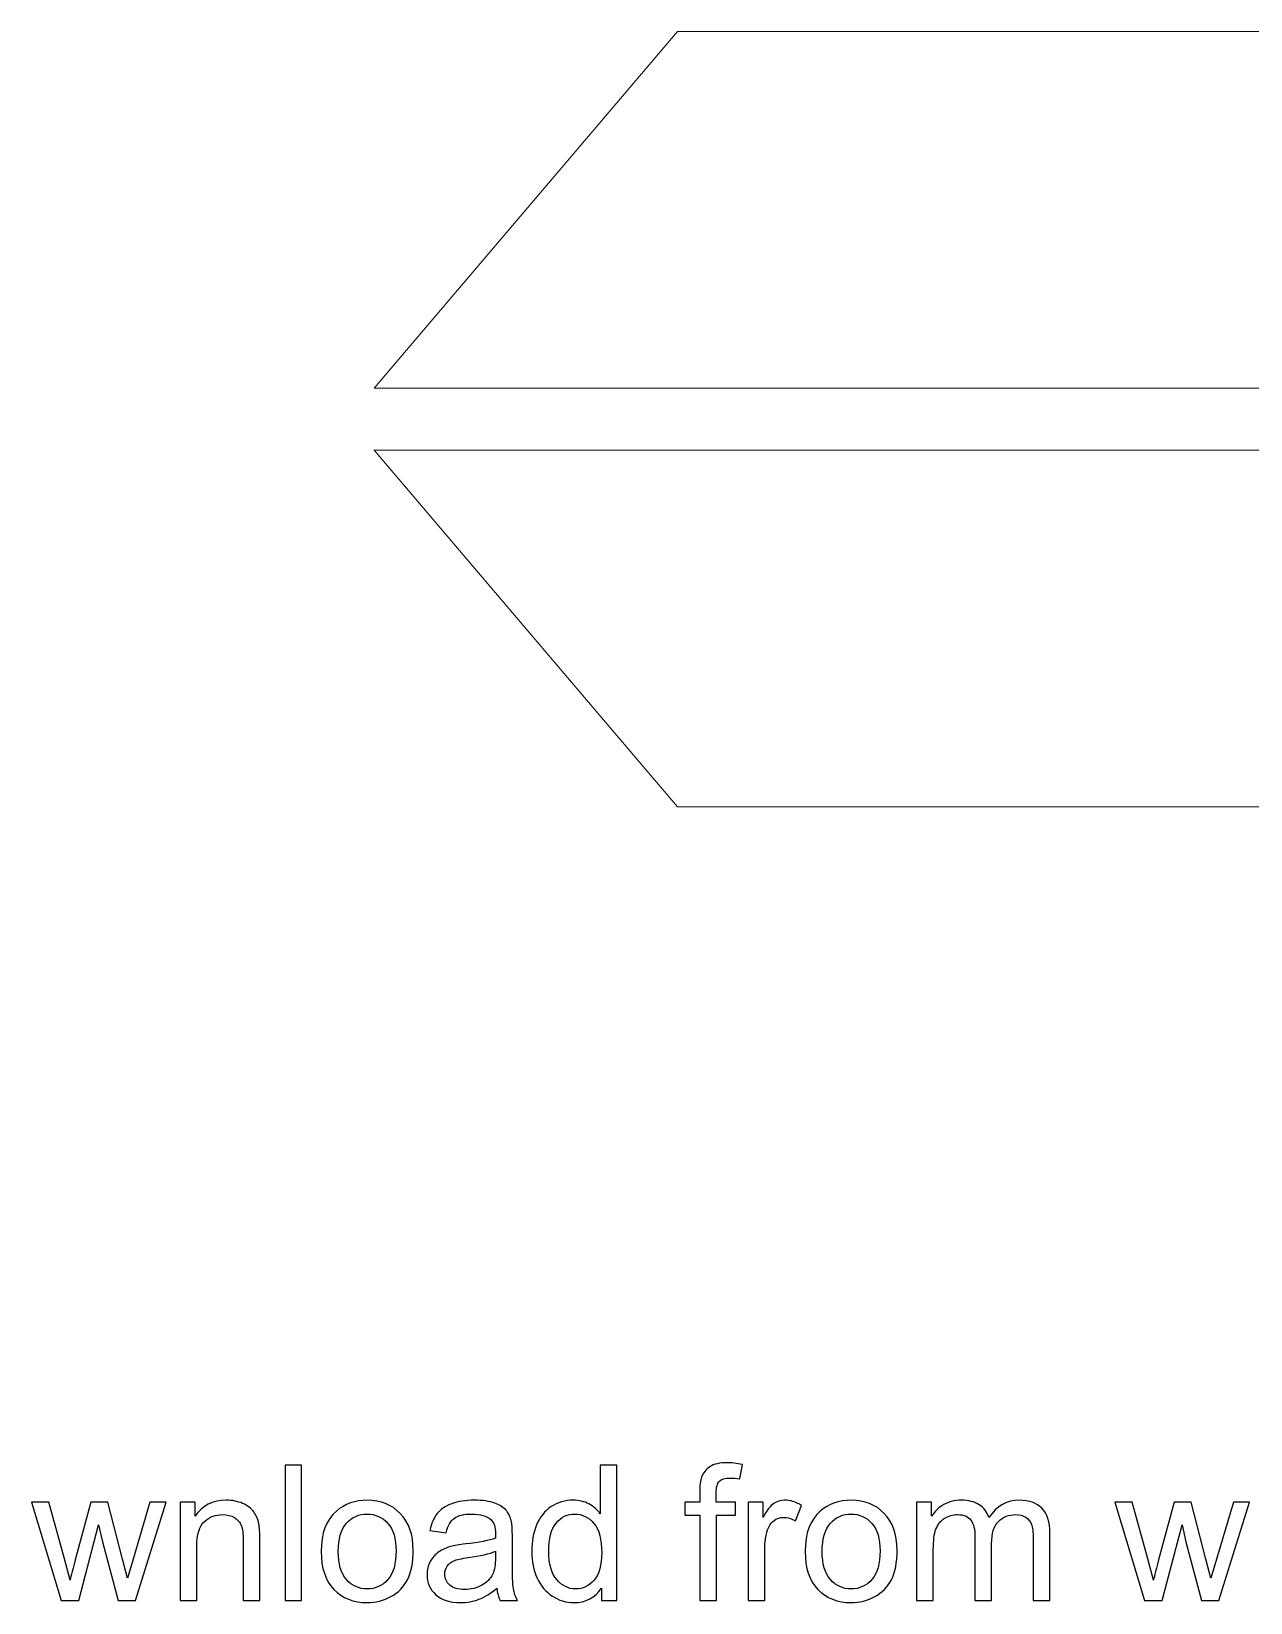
# Model space of a CAD drawing. Header units: millimetres. Extents: x 195 to 1381, y -259 to 708.
# Drawn here: x 762.7 to 940.2, y -258.9 to -30.2 of the extents above; entities that cross this region are included whole.
import ezdxf

# ---------------------------------------------------------------- set-up
doc = ezdxf.new("R2010")
doc.units = ezdxf.units.MM
doc.header["$MEASUREMENT"] = 0
doc.layers.add('Layer 1', color=7, linetype='Continuous')

msp = doc.modelspace()

# ---------------------------------------------------------------- linework, layer by layer
at = {"layer": 'Layer 1', "lineweight": 15}
for points in [[(943.8799, -82.1458), (943.8799, -82.1458), (812.6298, -82.1458), (812.6298, -82.1458), (812.6298, -82.1458), (812.6298, -82.1458), (856.7671, -30.2321), (856.7671, -30.2321), (856.7671, -30.2321), (856.7671, -30.2321), (1030.9924, -30.2321), (1030.9924, -30.2321), (1030.9924, -30.2321), (1030.9924, -30.2321), (1075.1297, -82.1458), (1075.1297, -82.1458), (1075.1297, -82.1458), (1075.1297, -82.1458), (943.8799, -82.1458), (943.8799, -82.1458)], [(943.8799, -91.1981), (943.8799, -91.1981), (812.6298, -91.1981), (812.6298, -91.1981), (812.6298, -91.1981), (812.6298, -91.1981), (856.7671, -143.1115), (856.7671, -143.1115), (856.7671, -143.1115), (856.7671, -143.1115), (1030.9924, -143.1115), (1030.9924, -143.1115), (1030.9924, -143.1115), (1030.9924, -143.1115), (1075.1297, -91.1981), (1075.1297, -91.1981), (1075.1297, -91.1981), (1075.1297, -91.1981), (943.8799, -91.1981), (943.8799, -91.1981)]]:
    msp.add_open_spline(points, degree=3, knots=[0, 0, 0, 0, 0.16666667, 0.16666667, 0.16666667, 0.16666667, 0.33333333, 0.33333333, 0.33333333, 0.33333333, 0.5, 0.5, 0.5, 0.5, 0.66666667, 0.66666667, 0.66666667, 0.66666667, 1, 1, 1, 1], dxfattribs=at)
at = {"layer": 'Layer 1', "color": 250}
for points, knots in [([(799.6506, -258.632), (799.6506, -258.632), (799.6506, -238.9119), (799.6506, -238.9119), (799.6506, -238.9119), (799.6506, -238.9119), (802.0743, -238.9119), (802.0743, -238.9119), (802.0743, -238.9119), (802.0743, -238.9119), (802.0743, -258.632), (802.0743, -258.632), (802.0743, -258.632), (802.0743, -258.632), (799.6506, -258.632), (799.6506, -258.632)], [0, 0, 0, 0, 0.2, 0.2, 0.2, 0.2, 0.4, 0.4, 0.4, 0.4, 0.6, 0.6, 0.6, 0.6, 1, 1, 1, 1]), ([(845.6869, -258.632), (845.6869, -258.632), (845.6869, -256.8188), (845.6869, -256.8188), (845.6869, -256.8188), (844.7826, -258.2281), (843.4514, -258.935), (841.6934, -258.935), (841.6934, -258.935), (840.5549, -258.935), (839.5084, -258.6228), (838.5582, -257.9939), (838.5582, -257.9939), (837.6034, -257.3697), (836.8643, -256.4929), (836.3364, -255.3729), (836.3364, -255.3729), (835.8131, -254.2482), (835.5515, -252.9583), (835.5515, -251.4986), (835.5515, -251.4986), (835.5515, -250.0756), (835.7902, -248.7857), (836.263, -247.6244), (836.263, -247.6244), (836.7404, -246.4676), (837.4519, -245.5771), (838.4021, -244.962), (838.4021, -244.962), (839.3477, -244.3423), (840.4126, -244.0347), (841.5832, -244.0347), (841.5832, -244.0347), (842.4462, -244.0347), (843.2128, -244.2184), (843.8829, -244.581), (843.8829, -244.581), (844.5531, -244.9436), (845.0994, -245.421), (845.5217, -246.004), (845.5217, -246.004), (845.5217, -246.004), (845.5217, -238.9119), (845.5217, -238.9119), (845.5217, -238.9119), (845.5217, -238.9119), (847.9454, -238.9119), (847.9454, -238.9119), (847.9454, -238.9119), (847.9454, -238.9119), (847.9454, -258.632), (847.9454, -258.632), (847.9454, -258.632), (847.9454, -258.632), (845.6869, -258.632), (845.6869, -258.632)], [0, 0, 0, 0, 0.06666667, 0.06666667, 0.06666667, 0.06666667, 0.13333333, 0.13333333, 0.13333333, 0.13333333, 0.2, 0.2, 0.2, 0.2, 0.26666667, 0.26666667, 0.26666667, 0.26666667, 0.33333333, 0.33333333, 0.33333333, 0.33333333, 0.4, 0.4, 0.4, 0.4, 0.46666667, 0.46666667, 0.46666667, 0.46666667, 0.53333333, 0.53333333, 0.53333333, 0.53333333, 0.6, 0.6, 0.6, 0.6, 0.66666667, 0.66666667, 0.66666667, 0.66666667, 0.73333333, 0.73333333, 0.73333333, 0.73333333, 0.8, 0.8, 0.8, 0.8, 0.86666667, 0.86666667, 0.86666667, 0.86666667, 1, 1, 1, 1]), ([(860.0088, -258.632), (860.0088, -258.632), (860.0088, -246.2106), (860.0088, -246.2106), (860.0088, -246.2106), (860.0088, -246.2106), (857.8605, -246.2106), (857.8605, -246.2106), (857.8605, -246.2106), (857.8605, -246.2106), (857.8605, -244.3377), (857.8605, -244.3377), (857.8605, -244.3377), (857.8605, -244.3377), (860.0088, -244.3377), (860.0088, -244.3377), (860.0088, -244.3377), (860.0088, -244.3377), (860.0088, -242.8229), (860.0088, -242.8229), (860.0088, -242.8229), (860.0088, -241.8635), (860.0914, -241.152), (860.2612, -240.6884), (860.2612, -240.6884), (860.4953, -240.0641), (860.8993, -239.5546), (861.4868, -239.1644), (861.4868, -239.1644), (862.0698, -238.7742), (862.8915, -238.5814), (863.9473, -238.5814), (863.9473, -238.5814), (864.6312, -238.5814), (865.384, -238.6641), (866.2103, -238.8247), (866.2103, -238.8247), (866.2103, -238.8247), (865.8477, -240.9454), (865.8477, -240.9454), (865.8477, -240.9454), (865.3427, -240.8582), (864.8699, -240.8123), (864.4201, -240.8123), (864.4201, -240.8123), (863.6856, -240.8123), (863.1669, -240.9684), (862.8594, -241.2805), (862.8594, -241.2805), (862.5564, -241.5927), (862.4049, -242.1757), (862.4049, -243.0295), (862.4049, -243.0295), (862.4049, -243.0295), (862.4049, -244.3377), (862.4049, -244.3377), (862.4049, -244.3377), (862.4049, -244.3377), (865.1866, -244.3377), (865.1866, -244.3377), (865.1866, -244.3377), (865.1866, -244.3377), (865.1866, -246.2106), (865.1866, -246.2106), (865.1866, -246.2106), (865.1866, -246.2106), (862.4324, -246.2106), (862.4324, -246.2106), (862.4324, -246.2106), (862.4324, -246.2106), (862.4324, -258.632), (862.4324, -258.632), (862.4324, -258.632), (862.4324, -258.632), (860.0088, -258.632), (860.0088, -258.632)], [0, 0, 0, 0, 0.05, 0.05, 0.05, 0.05, 0.1, 0.1, 0.1, 0.1, 0.15, 0.15, 0.15, 0.15, 0.2, 0.2, 0.2, 0.2, 0.25, 0.25, 0.25, 0.25, 0.3, 0.3, 0.3, 0.3, 0.35, 0.35, 0.35, 0.35, 0.4, 0.4, 0.4, 0.4, 0.45, 0.45, 0.45, 0.45, 0.5, 0.5, 0.5, 0.5, 0.55, 0.55, 0.55, 0.55, 0.6, 0.6, 0.6, 0.6, 0.65, 0.65, 0.65, 0.65, 0.7, 0.7, 0.7, 0.7, 0.75, 0.75, 0.75, 0.75, 0.8, 0.8, 0.8, 0.8, 0.85, 0.85, 0.85, 0.85, 0.9, 0.9, 0.9, 0.9, 1, 1, 1, 1]), ([(767.0685, -258.632), (767.0685, -258.632), (762.749, -244.3377), (762.749, -244.3377), (762.749, -244.3377), (762.749, -244.3377), (765.2828, -244.3377), (765.2828, -244.3377), (765.2828, -244.3377), (765.2828, -244.3377), (767.5642, -252.5865), (767.5642, -252.5865), (767.5642, -252.5865), (767.5642, -252.5865), (768.3721, -255.6575), (768.3721, -255.6575), (768.3721, -255.6575), (768.4042, -255.506), (768.6521, -254.5237), (769.1112, -252.7105), (769.1112, -252.7105), (769.1112, -252.7105), (771.3742, -244.3377), (771.3742, -244.3377), (771.3742, -244.3377), (771.3742, -244.3377), (773.8576, -244.3377), (773.8576, -244.3377), (773.8576, -244.3377), (773.8576, -244.3377), (776.0104, -252.637), (776.0104, -252.637), (776.0104, -252.637), (776.0104, -252.637), (776.7127, -255.3591), (776.7127, -255.3591), (776.7127, -255.3591), (776.7127, -255.3591), (777.5344, -252.6003), (777.5344, -252.6003), (777.5344, -252.6003), (777.5344, -252.6003), (780.004, -244.3377), (780.004, -244.3377), (780.004, -244.3377), (780.004, -244.3377), (782.3589, -244.3377), (782.3589, -244.3377), (782.3589, -244.3377), (782.3589, -244.3377), (777.8741, -258.632), (777.8741, -258.632), (777.8741, -258.632), (777.8741, -258.632), (775.3678, -258.632), (775.3678, -258.632), (775.3678, -258.632), (775.3678, -258.632), (773.1002, -250.0802), (773.1002, -250.0802), (773.1002, -250.0802), (773.1002, -250.0802), (772.5264, -247.6336), (772.5264, -247.6336), (772.5264, -247.6336), (772.5264, -247.6336), (769.6345, -258.632), (769.6345, -258.632), (769.6345, -258.632), (769.6345, -258.632), (767.0685, -258.632), (767.0685, -258.632)], [0, 0, 0, 0, 0.05263158, 0.05263158, 0.05263158, 0.05263158, 0.10526316, 0.10526316, 0.10526316, 0.10526316, 0.15789474, 0.15789474, 0.15789474, 0.15789474, 0.21052632, 0.21052632, 0.21052632, 0.21052632, 0.26315789, 0.26315789, 0.26315789, 0.26315789, 0.31578947, 0.31578947, 0.31578947, 0.31578947, 0.36842105, 0.36842105, 0.36842105, 0.36842105, 0.42105263, 0.42105263, 0.42105263, 0.42105263, 0.47368421, 0.47368421, 0.47368421, 0.47368421, 0.52631579, 0.52631579, 0.52631579, 0.52631579, 0.57894737, 0.57894737, 0.57894737, 0.57894737, 0.63157895, 0.63157895, 0.63157895, 0.63157895, 0.68421053, 0.68421053, 0.68421053, 0.68421053, 0.73684211, 0.73684211, 0.73684211, 0.73684211, 0.78947368, 0.78947368, 0.78947368, 0.78947368, 0.84210526, 0.84210526, 0.84210526, 0.84210526, 0.89473684, 0.89473684, 0.89473684, 0.89473684, 1, 1, 1, 1]), ([(784.3878, -258.632), (784.3878, -258.632), (784.3878, -244.3377), (784.3878, -244.3377), (784.3878, -244.3377), (784.3878, -244.3377), (786.5636, -244.3377), (786.5636, -244.3377), (786.5636, -244.3377), (786.5636, -244.3377), (786.5636, -246.3666), (786.5636, -246.3666), (786.5636, -246.3666), (787.6102, -244.8105), (789.125, -244.0347), (791.1034, -244.0347), (791.1034, -244.0347), (791.9664, -244.0347), (792.7559, -244.1908), (793.4766, -244.4984), (793.4766, -244.4984), (794.1973, -244.8059), (794.739, -245.2145), (795.097, -245.7148), (795.097, -245.7148), (795.4551, -246.2151), (795.7075, -246.8119), (795.8498, -247.5004), (795.8498, -247.5004), (795.9371, -247.9503), (795.983, -248.7352), (795.983, -249.8553), (795.983, -249.8553), (795.983, -249.8553), (795.983, -258.632), (795.983, -258.632), (795.983, -258.632), (795.983, -258.632), (793.5593, -258.632), (793.5593, -258.632), (793.5593, -258.632), (793.5593, -258.632), (793.5593, -249.9471), (793.5593, -249.9471), (793.5593, -249.9471), (793.5593, -248.9602), (793.4675, -248.2211), (793.2792, -247.7345), (793.2792, -247.7345), (793.091, -247.248), (792.7559, -246.8578), (792.2786, -246.564), (792.2786, -246.564), (791.8012, -246.2748), (791.2365, -246.1279), (790.5939, -246.1279), (790.5939, -246.1279), (789.5657, -246.1279), (788.6797, -246.4538), (787.9315, -247.1103), (787.9315, -247.1103), (787.1833, -247.7621), (786.8115, -249.0061), (786.8115, -250.833), (786.8115, -250.833), (786.8115, -250.833), (786.8115, -258.632), (786.8115, -258.632), (786.8115, -258.632), (786.8115, -258.632), (784.3878, -258.632), (784.3878, -258.632)], [0, 0, 0, 0, 0.05263158, 0.05263158, 0.05263158, 0.05263158, 0.10526316, 0.10526316, 0.10526316, 0.10526316, 0.15789474, 0.15789474, 0.15789474, 0.15789474, 0.21052632, 0.21052632, 0.21052632, 0.21052632, 0.26315789, 0.26315789, 0.26315789, 0.26315789, 0.31578947, 0.31578947, 0.31578947, 0.31578947, 0.36842105, 0.36842105, 0.36842105, 0.36842105, 0.42105263, 0.42105263, 0.42105263, 0.42105263, 0.47368421, 0.47368421, 0.47368421, 0.47368421, 0.52631579, 0.52631579, 0.52631579, 0.52631579, 0.57894737, 0.57894737, 0.57894737, 0.57894737, 0.63157895, 0.63157895, 0.63157895, 0.63157895, 0.68421053, 0.68421053, 0.68421053, 0.68421053, 0.73684211, 0.73684211, 0.73684211, 0.73684211, 0.78947368, 0.78947368, 0.78947368, 0.78947368, 0.84210526, 0.84210526, 0.84210526, 0.84210526, 0.89473684, 0.89473684, 0.89473684, 0.89473684, 1, 1, 1, 1]), ([(804.9157, -251.4849), (804.9157, -248.8454), (805.6501, -246.8899), (807.1236, -245.6184), (807.1236, -245.6184), (808.3493, -244.5626), (809.8503, -244.0347), (811.6176, -244.0347), (811.6176, -244.0347), (813.5776, -244.0347), (815.1843, -244.6774), (816.4328, -245.9627), (816.4328, -245.9627), (817.6768, -247.2434), (818.3011, -249.0198), (818.3011, -251.2829), (818.3011, -251.2829), (818.3011, -253.119), (818.0257, -254.5604), (817.4748, -255.6116), (817.4748, -255.6116), (816.924, -256.6627), (816.1207, -257.4798), (815.0649, -258.0628), (815.0649, -258.0628), (814.0137, -258.6458), (812.8616, -258.935), (811.6176, -258.935), (811.6176, -258.935), (809.6162, -258.935), (808.0004, -258.2969), (806.7656, -257.0162), (806.7656, -257.0162), (805.5308, -255.7355), (804.9157, -253.8902), (804.9157, -251.4849)], [0, 0, 0, 0, 0.1, 0.1, 0.1, 0.1, 0.2, 0.2, 0.2, 0.2, 0.3, 0.3, 0.3, 0.3, 0.4, 0.4, 0.4, 0.4, 0.5, 0.5, 0.5, 0.5, 0.6, 0.6, 0.6, 0.6, 0.7, 0.7, 0.7, 0.7, 0.8, 0.8, 0.8, 0.8, 1, 1, 1, 1]), ([(830.4792, -256.8418), (829.5795, -257.6084), (828.7119, -258.1454), (827.8811, -258.4622), (827.8811, -258.4622), (827.0502, -258.7789), (826.1597, -258.935), (825.2049, -258.935), (825.2049, -258.935), (823.635, -258.935), (822.4278, -258.554), (821.5831, -257.7874), (821.5831, -257.7874), (820.7385, -257.0254), (820.3162, -256.0476), (820.3162, -254.8587), (820.3162, -254.8587), (820.3162, -254.161), (820.4769, -253.523), (820.7936, -252.9446), (820.7936, -252.9446), (821.1149, -252.3662), (821.5327, -251.9072), (822.0468, -251.5583), (822.0468, -251.5583), (822.5655, -251.2094), (823.1439, -250.9432), (823.7911, -250.7642), (823.7911, -250.7642), (824.2685, -250.6402), (824.9892, -250.5209), (825.9486, -250.4015), (825.9486, -250.4015), (827.904, -250.172), (829.35, -249.892), (830.2726, -249.5707), (830.2726, -249.5707), (830.2818, -249.2402), (830.2864, -249.029), (830.2864, -248.9418), (830.2864, -248.9418), (830.2864, -247.9595), (830.0569, -247.2663), (829.5979, -246.8624), (829.5979, -246.8624), (828.9782, -246.3161), (828.0555, -246.0453), (826.8345, -246.0453), (826.8345, -246.0453), (825.6915, -246.0453), (824.8469, -246.2473), (824.3052, -246.6466), (824.3052, -246.6466), (823.759, -247.046), (823.3596, -247.7529), (823.098, -248.772), (823.098, -248.772), (823.098, -248.772), (820.7293, -248.4415), (820.7293, -248.4415), (820.7293, -248.4415), (820.9451, -247.427), (821.2985, -246.6053), (821.7943, -245.981), (821.7943, -245.981), (822.2901, -245.3568), (823.0061, -244.8794), (823.9426, -244.5397), (823.9426, -244.5397), (824.8744, -244.2046), (825.9623, -244.0347), (827.1925, -244.0347), (827.1925, -244.0347), (828.4136, -244.0347), (829.4097, -244.177), (830.1762, -244.4662), (830.1762, -244.4662), (830.9382, -244.7554), (831.5029, -245.1135), (831.8609, -245.5496), (831.8609, -245.5496), (832.2189, -245.9856), (832.4714, -246.5365), (832.6183, -247.2021), (832.6183, -247.2021), (832.6963, -247.6152), (832.7377, -248.3588), (832.7377, -249.4284), (832.7377, -249.4284), (832.7377, -249.4284), (832.7377, -252.6416), (832.7377, -252.6416), (832.7377, -252.6416), (832.7377, -254.8863), (832.7881, -256.3047), (832.8891, -256.906), (832.8891, -256.906), (832.9855, -257.5074), (833.1875, -258.0812), (833.4813, -258.632), (833.4813, -258.632), (833.4813, -258.632), (830.9474, -258.632), (830.9474, -258.632), (830.9474, -258.632), (830.7041, -258.1225), (830.5481, -257.5257), (830.4792, -256.8418)], [0, 0, 0, 0, 0.03571429, 0.03571429, 0.03571429, 0.03571429, 0.07142857, 0.07142857, 0.07142857, 0.07142857, 0.10714286, 0.10714286, 0.10714286, 0.10714286, 0.14285714, 0.14285714, 0.14285714, 0.14285714, 0.17857143, 0.17857143, 0.17857143, 0.17857143, 0.21428571, 0.21428571, 0.21428571, 0.21428571, 0.25, 0.25, 0.25, 0.25, 0.28571429, 0.28571429, 0.28571429, 0.28571429, 0.32142857, 0.32142857, 0.32142857, 0.32142857, 0.35714286, 0.35714286, 0.35714286, 0.35714286, 0.39285714, 0.39285714, 0.39285714, 0.39285714, 0.42857143, 0.42857143, 0.42857143, 0.42857143, 0.46428571, 0.46428571, 0.46428571, 0.46428571, 0.5, 0.5, 0.5, 0.5, 0.53571429, 0.53571429, 0.53571429, 0.53571429, 0.57142857, 0.57142857, 0.57142857, 0.57142857, 0.60714286, 0.60714286, 0.60714286, 0.60714286, 0.64285714, 0.64285714, 0.64285714, 0.64285714, 0.67857143, 0.67857143, 0.67857143, 0.67857143, 0.71428571, 0.71428571, 0.71428571, 0.71428571, 0.75, 0.75, 0.75, 0.75, 0.78571429, 0.78571429, 0.78571429, 0.78571429, 0.82142857, 0.82142857, 0.82142857, 0.82142857, 0.85714286, 0.85714286, 0.85714286, 0.85714286, 0.89285714, 0.89285714, 0.89285714, 0.89285714, 0.92857143, 0.92857143, 0.92857143, 0.92857143, 1, 1, 1, 1]), ([(867.0549, -258.632), (867.0549, -258.632), (867.0549, -244.3377), (867.0549, -244.3377), (867.0549, -244.3377), (867.0549, -244.3377), (869.2307, -244.3377), (869.2307, -244.3377), (869.2307, -244.3377), (869.2307, -244.3377), (869.2307, -246.5273), (869.2307, -246.5273), (869.2307, -246.5273), (869.7862, -245.5128), (870.3003, -244.8426), (870.7731, -244.5213), (870.7731, -244.5213), (871.2459, -244.1954), (871.7646, -244.0347), (872.3292, -244.0347), (872.3292, -244.0347), (873.1463, -244.0347), (873.9772, -244.2918), (874.8218, -244.8013), (874.8218, -244.8013), (874.8218, -244.8013), (873.9588, -247.0368), (873.9588, -247.0368), (873.9588, -247.0368), (873.3712, -246.7063), (872.7837, -246.5411), (872.1961, -246.5411), (872.1961, -246.5411), (871.6682, -246.5411), (871.1954, -246.7017), (870.7777, -247.0185), (870.7777, -247.0185), (870.36, -247.3352), (870.0616, -247.7759), (869.8826, -248.3405), (869.8826, -248.3405), (869.6117, -249.1989), (869.4786, -250.1399), (869.4786, -251.1635), (869.4786, -251.1635), (869.4786, -251.1635), (869.4786, -258.632), (869.4786, -258.632), (869.4786, -258.632), (869.4786, -258.632), (867.0549, -258.632), (867.0549, -258.632)], [0, 0, 0, 0, 0.07142857, 0.07142857, 0.07142857, 0.07142857, 0.14285714, 0.14285714, 0.14285714, 0.14285714, 0.21428571, 0.21428571, 0.21428571, 0.21428571, 0.28571429, 0.28571429, 0.28571429, 0.28571429, 0.35714286, 0.35714286, 0.35714286, 0.35714286, 0.42857143, 0.42857143, 0.42857143, 0.42857143, 0.5, 0.5, 0.5, 0.5, 0.57142857, 0.57142857, 0.57142857, 0.57142857, 0.64285714, 0.64285714, 0.64285714, 0.64285714, 0.71428571, 0.71428571, 0.71428571, 0.71428571, 0.78571429, 0.78571429, 0.78571429, 0.78571429, 0.85714286, 0.85714286, 0.85714286, 0.85714286, 1, 1, 1, 1]), ([(875.3451, -251.4849), (875.3451, -248.8454), (876.0795, -246.8899), (877.553, -245.6184), (877.553, -245.6184), (878.7787, -244.5626), (880.2797, -244.0347), (882.047, -244.0347), (882.047, -244.0347), (884.007, -244.0347), (885.6137, -244.6774), (886.8622, -245.9627), (886.8622, -245.9627), (888.1062, -247.2434), (888.7305, -249.0198), (888.7305, -251.2829), (888.7305, -251.2829), (888.7305, -253.119), (888.4551, -254.5604), (887.9042, -255.6116), (887.9042, -255.6116), (887.3534, -256.6627), (886.5501, -257.4798), (885.4943, -258.0628), (885.4943, -258.0628), (884.4431, -258.6458), (883.291, -258.935), (882.047, -258.935), (882.047, -258.935), (880.0456, -258.935), (878.4298, -258.2969), (877.195, -257.0162), (877.195, -257.0162), (875.9602, -255.7355), (875.3451, -253.8902), (875.3451, -251.4849)], [0, 0, 0, 0, 0.1, 0.1, 0.1, 0.1, 0.2, 0.2, 0.2, 0.2, 0.3, 0.3, 0.3, 0.3, 0.4, 0.4, 0.4, 0.4, 0.5, 0.5, 0.5, 0.5, 0.6, 0.6, 0.6, 0.6, 0.7, 0.7, 0.7, 0.7, 0.8, 0.8, 0.8, 0.8, 1, 1, 1, 1]), ([(891.5719, -258.632), (891.5719, -258.632), (891.5719, -244.3377), (891.5719, -244.3377), (891.5719, -244.3377), (891.5719, -244.3377), (893.7477, -244.3377), (893.7477, -244.3377), (893.7477, -244.3377), (893.7477, -244.3377), (893.7477, -246.3574), (893.7477, -246.3574), (893.7477, -246.3574), (894.193, -245.6597), (894.7897, -245.0951), (895.5333, -244.6728), (895.5333, -244.6728), (896.277, -244.2459), (897.1216, -244.0347), (898.0718, -244.0347), (898.0718, -244.0347), (899.1276, -244.0347), (899.9951, -244.2551), (900.6699, -244.6912), (900.6699, -244.6912), (901.3447, -245.1318), (901.8221, -245.7423), (902.0975, -246.5319), (902.0975, -246.5319), (903.2359, -244.8656), (904.7094, -244.0347), (906.5272, -244.0347), (906.5272, -244.0347), (907.9502, -244.0347), (909.0473, -244.4249), (909.8093, -245.2099), (909.8093, -245.2099), (910.5759, -245.9948), (910.9614, -247.2021), (910.9614, -248.8316), (910.9614, -248.8316), (910.9614, -248.8316), (910.9614, -258.632), (910.9614, -258.632), (910.9614, -258.632), (910.9614, -258.632), (908.5377, -258.632), (908.5377, -258.632), (908.5377, -258.632), (908.5377, -258.632), (908.5377, -249.6349), (908.5377, -249.6349), (908.5377, -249.6349), (908.5377, -248.671), (908.4551, -247.9732), (908.299, -247.5463), (908.299, -247.5463), (908.143, -247.1194), (907.8584, -246.7798), (907.4407, -246.5181), (907.4407, -246.5181), (907.0275, -246.2565), (906.5409, -246.1279), (905.9855, -246.1279), (905.9855, -246.1279), (904.9756, -246.1279), (904.1402, -246.463), (903.4746, -247.1286), (903.4746, -247.1286), (902.809, -247.7988), (902.4785, -248.8684), (902.4785, -250.3373), (902.4785, -250.3373), (902.4785, -250.3373), (902.4785, -258.632), (902.4785, -258.632), (902.4785, -258.632), (902.4785, -258.632), (900.0548, -258.632), (900.0548, -258.632), (900.0548, -258.632), (900.0548, -258.632), (900.0548, -249.3549), (900.0548, -249.3549), (900.0548, -249.3549), (900.0548, -248.2808), (899.8574, -247.4729), (899.4627, -246.9358), (899.4627, -246.9358), (899.0679, -246.3988), (898.4206, -246.1279), (897.5255, -246.1279), (897.5255, -246.1279), (896.8462, -246.1279), (896.2173, -246.307), (895.6389, -246.665), (895.6389, -246.665), (895.0605, -247.023), (894.6428, -247.5463), (894.3812, -248.2395), (894.3812, -248.2395), (894.1241, -248.928), (893.9956, -249.9241), (893.9956, -251.2232), (893.9956, -251.2232), (893.9956, -251.2232), (893.9956, -258.632), (893.9956, -258.632), (893.9956, -258.632), (893.9956, -258.632), (891.5719, -258.632), (891.5719, -258.632)], [0, 0, 0, 0, 0.03448276, 0.03448276, 0.03448276, 0.03448276, 0.06896552, 0.06896552, 0.06896552, 0.06896552, 0.10344828, 0.10344828, 0.10344828, 0.10344828, 0.13793103, 0.13793103, 0.13793103, 0.13793103, 0.17241379, 0.17241379, 0.17241379, 0.17241379, 0.20689655, 0.20689655, 0.20689655, 0.20689655, 0.24137931, 0.24137931, 0.24137931, 0.24137931, 0.27586207, 0.27586207, 0.27586207, 0.27586207, 0.31034483, 0.31034483, 0.31034483, 0.31034483, 0.34482759, 0.34482759, 0.34482759, 0.34482759, 0.37931034, 0.37931034, 0.37931034, 0.37931034, 0.4137931, 0.4137931, 0.4137931, 0.4137931, 0.44827586, 0.44827586, 0.44827586, 0.44827586, 0.48275862, 0.48275862, 0.48275862, 0.48275862, 0.51724138, 0.51724138, 0.51724138, 0.51724138, 0.55172414, 0.55172414, 0.55172414, 0.55172414, 0.5862069, 0.5862069, 0.5862069, 0.5862069, 0.62068966, 0.62068966, 0.62068966, 0.62068966, 0.65517241, 0.65517241, 0.65517241, 0.65517241, 0.68965517, 0.68965517, 0.68965517, 0.68965517, 0.72413793, 0.72413793, 0.72413793, 0.72413793, 0.75862069, 0.75862069, 0.75862069, 0.75862069, 0.79310345, 0.79310345, 0.79310345, 0.79310345, 0.82758621, 0.82758621, 0.82758621, 0.82758621, 0.86206897, 0.86206897, 0.86206897, 0.86206897, 0.89655172, 0.89655172, 0.89655172, 0.89655172, 0.93103448, 0.93103448, 0.93103448, 0.93103448, 1, 1, 1, 1]), ([(924.7371, -258.632), (924.7371, -258.632), (920.4176, -244.3377), (920.4176, -244.3377), (920.4176, -244.3377), (920.4176, -244.3377), (922.9514, -244.3377), (922.9514, -244.3377), (922.9514, -244.3377), (922.9514, -244.3377), (925.2328, -252.5865), (925.2328, -252.5865), (925.2328, -252.5865), (925.2328, -252.5865), (926.0407, -255.6575), (926.0407, -255.6575), (926.0407, -255.6575), (926.0728, -255.506), (926.3207, -254.5237), (926.7798, -252.7105), (926.7798, -252.7105), (926.7798, -252.7105), (929.0428, -244.3377), (929.0428, -244.3377), (929.0428, -244.3377), (929.0428, -244.3377), (931.5262, -244.3377), (931.5262, -244.3377), (931.5262, -244.3377), (931.5262, -244.3377), (933.679, -252.637), (933.679, -252.637), (933.679, -252.637), (933.679, -252.637), (934.3813, -255.3591), (934.3813, -255.3591), (934.3813, -255.3591), (934.3813, -255.3591), (935.203, -252.6003), (935.203, -252.6003), (935.203, -252.6003), (935.203, -252.6003), (937.6726, -244.3377), (937.6726, -244.3377), (937.6726, -244.3377), (937.6726, -244.3377), (940.0275, -244.3377), (940.0275, -244.3377), (940.0275, -244.3377), (940.0275, -244.3377), (935.5427, -258.632), (935.5427, -258.632), (935.5427, -258.632), (935.5427, -258.632), (933.0364, -258.632), (933.0364, -258.632), (933.0364, -258.632), (933.0364, -258.632), (930.7688, -250.0802), (930.7688, -250.0802), (930.7688, -250.0802), (930.7688, -250.0802), (930.195, -247.6336), (930.195, -247.6336), (930.195, -247.6336), (930.195, -247.6336), (927.3031, -258.632), (927.3031, -258.632), (927.3031, -258.632), (927.3031, -258.632), (924.7371, -258.632), (924.7371, -258.632)], [0, 0, 0, 0, 0.05263158, 0.05263158, 0.05263158, 0.05263158, 0.10526316, 0.10526316, 0.10526316, 0.10526316, 0.15789474, 0.15789474, 0.15789474, 0.15789474, 0.21052632, 0.21052632, 0.21052632, 0.21052632, 0.26315789, 0.26315789, 0.26315789, 0.26315789, 0.31578947, 0.31578947, 0.31578947, 0.31578947, 0.36842105, 0.36842105, 0.36842105, 0.36842105, 0.42105263, 0.42105263, 0.42105263, 0.42105263, 0.47368421, 0.47368421, 0.47368421, 0.47368421, 0.52631579, 0.52631579, 0.52631579, 0.52631579, 0.57894737, 0.57894737, 0.57894737, 0.57894737, 0.63157895, 0.63157895, 0.63157895, 0.63157895, 0.68421053, 0.68421053, 0.68421053, 0.68421053, 0.73684211, 0.73684211, 0.73684211, 0.73684211, 0.78947368, 0.78947368, 0.78947368, 0.78947368, 0.84210526, 0.84210526, 0.84210526, 0.84210526, 0.89473684, 0.89473684, 0.89473684, 0.89473684, 1, 1, 1, 1]), ([(807.3945, -251.4894), (807.3945, -253.3164), (807.7938, -254.6843), (808.5925, -255.5886), (808.5925, -255.5886), (809.3959, -256.4975), (810.4011, -256.9519), (811.6176, -256.9519), (811.6176, -256.9519), (812.8202, -256.9519), (813.8209, -256.4975), (814.6242, -255.584), (814.6242, -255.584), (815.423, -254.6705), (815.8223, -253.2797), (815.8223, -251.4114), (815.8223, -251.4114), (815.8223, -249.6487), (815.4184, -248.3129), (814.6151, -247.4086), (814.6151, -247.4086), (813.8118, -246.4997), (812.8111, -246.0453), (811.6176, -246.0453), (811.6176, -246.0453), (810.4011, -246.0453), (809.3959, -246.4952), (808.5925, -247.3995), (808.5925, -247.3995), (807.7938, -248.3038), (807.3945, -249.6671), (807.3945, -251.4894)], [0, 0, 0, 0, 0.11111111, 0.11111111, 0.11111111, 0.11111111, 0.22222222, 0.22222222, 0.22222222, 0.22222222, 0.33333333, 0.33333333, 0.33333333, 0.33333333, 0.44444444, 0.44444444, 0.44444444, 0.44444444, 0.55555556, 0.55555556, 0.55555556, 0.55555556, 0.66666667, 0.66666667, 0.66666667, 0.66666667, 0.77777778, 0.77777778, 0.77777778, 0.77777778, 1, 1, 1, 1]), ([(838.0303, -251.5032), (838.0303, -253.3302), (838.4159, -254.6935), (839.1916, -255.5978), (839.1916, -255.5978), (839.9628, -256.5021), (840.8763, -256.9519), (841.9275, -256.9519), (841.9275, -256.9519), (842.9878, -256.9519), (843.8875, -256.5204), (844.6312, -255.6575), (844.6312, -255.6575), (845.3702, -254.7945), (845.742, -253.4771), (845.742, -251.7052), (845.742, -251.7052), (845.742, -249.7589), (845.3656, -248.3267), (844.6082, -247.4132), (844.6082, -247.4132), (843.8554, -246.4997), (842.9236, -246.0453), (841.8173, -246.0453), (841.8173, -246.0453), (840.7386, -246.0453), (839.8389, -246.4814), (839.1136, -247.3581), (839.1136, -247.3581), (838.3929, -248.2349), (838.0303, -249.6166), (838.0303, -251.5032)], [0, 0, 0, 0, 0.11111111, 0.11111111, 0.11111111, 0.11111111, 0.22222222, 0.22222222, 0.22222222, 0.22222222, 0.33333333, 0.33333333, 0.33333333, 0.33333333, 0.44444444, 0.44444444, 0.44444444, 0.44444444, 0.55555556, 0.55555556, 0.55555556, 0.55555556, 0.66666667, 0.66666667, 0.66666667, 0.66666667, 0.77777778, 0.77777778, 0.77777778, 0.77777778, 1, 1, 1, 1]), ([(877.8239, -251.4894), (877.8239, -253.3164), (878.2232, -254.6843), (879.0219, -255.5886), (879.0219, -255.5886), (879.8253, -256.4975), (880.8305, -256.9519), (882.047, -256.9519), (882.047, -256.9519), (883.2496, -256.9519), (884.2503, -256.4975), (885.0536, -255.584), (885.0536, -255.584), (885.8524, -254.6705), (886.2517, -253.2797), (886.2517, -251.4114), (886.2517, -251.4114), (886.2517, -249.6487), (885.8478, -248.3129), (885.0445, -247.4086), (885.0445, -247.4086), (884.2412, -246.4997), (883.2405, -246.0453), (882.047, -246.0453), (882.047, -246.0453), (880.8305, -246.0453), (879.8253, -246.4952), (879.0219, -247.3995), (879.0219, -247.3995), (878.2232, -248.3038), (877.8239, -249.6671), (877.8239, -251.4894)], [0, 0, 0, 0, 0.11111111, 0.11111111, 0.11111111, 0.11111111, 0.22222222, 0.22222222, 0.22222222, 0.22222222, 0.33333333, 0.33333333, 0.33333333, 0.33333333, 0.44444444, 0.44444444, 0.44444444, 0.44444444, 0.55555556, 0.55555556, 0.55555556, 0.55555556, 0.66666667, 0.66666667, 0.66666667, 0.66666667, 0.77777778, 0.77777778, 0.77777778, 0.77777778, 1, 1, 1, 1]), ([(830.2864, -251.4711), (829.4051, -251.8291), (828.0831, -252.1321), (826.3204, -252.38), (826.3204, -252.38), (825.3197, -252.5223), (824.6128, -252.6829), (824.1996, -252.862), (824.1996, -252.862), (823.7865, -253.041), (823.4698, -253.3026), (823.2448, -253.6423), (823.2448, -253.6423), (823.0199, -253.9866), (822.9052, -254.3676), (822.9052, -254.7899), (822.9052, -254.7899), (822.9052, -255.4279), (823.1484, -255.965), (823.6396, -256.3919), (823.6396, -256.3919), (824.1308, -256.8188), (824.8469, -257.0346), (825.7879, -257.0346), (825.7879, -257.0346), (826.7197, -257.0346), (827.5506, -256.8326), (828.2804, -256.424), (828.2804, -256.424), (829.0057, -256.0201), (829.5428, -255.4647), (829.8825, -254.7623), (829.8825, -254.7623), (830.1441, -254.2161), (830.2726, -253.4128), (830.2726, -252.3524), (830.2726, -252.3524), (830.2726, -252.3524), (830.2864, -251.4711), (830.2864, -251.4711)], [0, 0, 0, 0, 0.09090909, 0.09090909, 0.09090909, 0.09090909, 0.18181818, 0.18181818, 0.18181818, 0.18181818, 0.27272727, 0.27272727, 0.27272727, 0.27272727, 0.36363636, 0.36363636, 0.36363636, 0.36363636, 0.45454545, 0.45454545, 0.45454545, 0.45454545, 0.54545455, 0.54545455, 0.54545455, 0.54545455, 0.63636364, 0.63636364, 0.63636364, 0.63636364, 0.72727273, 0.72727273, 0.72727273, 0.72727273, 0.81818182, 0.81818182, 0.81818182, 0.81818182, 1, 1, 1, 1])]:
    msp.add_open_spline(points, degree=3, knots=knots, dxfattribs=at)

doc.saveas('drawing.dxf')
